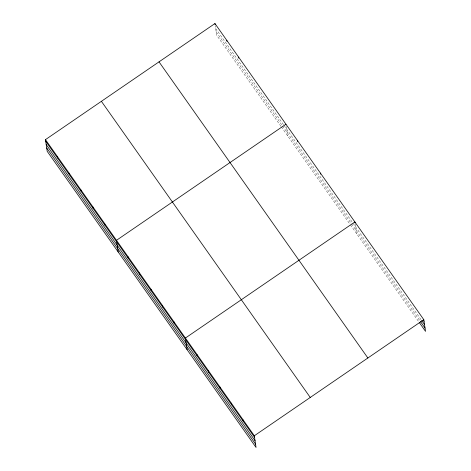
<?xml version="1.0" encoding="UTF-8"?>
<svg xmlns="http://www.w3.org/2000/svg" width="471" height="471" viewBox="0 0 471 471"><rect width="100%" height="100%" fill="white"/><g stroke="black" fill="none" stroke-linecap="round" stroke-linejoin="round"><path stroke-width="0.35" stroke-dasharray="2.35 1.77" d="M215.671 28.472L283.725 124.962M284.148 125.563L352.738 222.812M353.144 223.389L421.251 319.95M216.183 31.904L282.117 125.398M282.541 125.998L351.189 223.331M351.602 223.913L420.114 321.057M280.922 126.328L216.672 35.237L215.282 25.811M281.346 126.929L350.041 224.337M350.453 224.92L418.966 322.058M355.216 224.22L356.606 233.645M286.291 126.493L287.681 135.919"/><path stroke-width="0.71" d="M45.469 139.634L254.328 435.763L256.053 447.45L47.194 151.321L45.469 139.634L214.947 23.55L423.806 319.679L425.531 331.366L419.378 322.641M285.956 124.232L116.484 240.316L118.209 252.003M254.328 435.763L423.806 319.679M423.217 320.109L424.041 321.275M421.657 320.533L424.53 324.607M420.526 321.64L425.036 328.034M159.021 61.86L367.875 357.989M101.4 101.324L310.254 397.459M45.705 141.229L254.564 437.359M46.199 144.556L255.052 440.691M46.706 147.988L255.565 444.118M355.04 223.019L354.881 221.959L185.403 338.043L187.128 349.729M320.421 173.098L320.574 174.158M297.442 140.523L297.601 141.583M238.614 57.109L238.773 58.174M226.781 40.329L226.94 41.395M214.947 23.55L215.106 24.61M242.842 419.478L243.077 421.074M231.355 403.188L231.591 404.783M219.869 386.903L220.104 388.498M208.382 370.618L208.612 372.208M196.89 354.327L197.125 355.923M173.917 321.752L174.152 323.347M162.43 305.467L162.666 307.063M150.944 289.182L151.179 290.772M139.457 272.892L139.693 274.487M127.971 256.607L128.206 258.196M104.644 223.537L104.88 225.132M92.811 206.757L93.046 208.353M80.977 189.978L81.212 191.567M69.143 173.193L69.378 174.788M57.303 156.413L57.539 158.009"/></g></svg>
